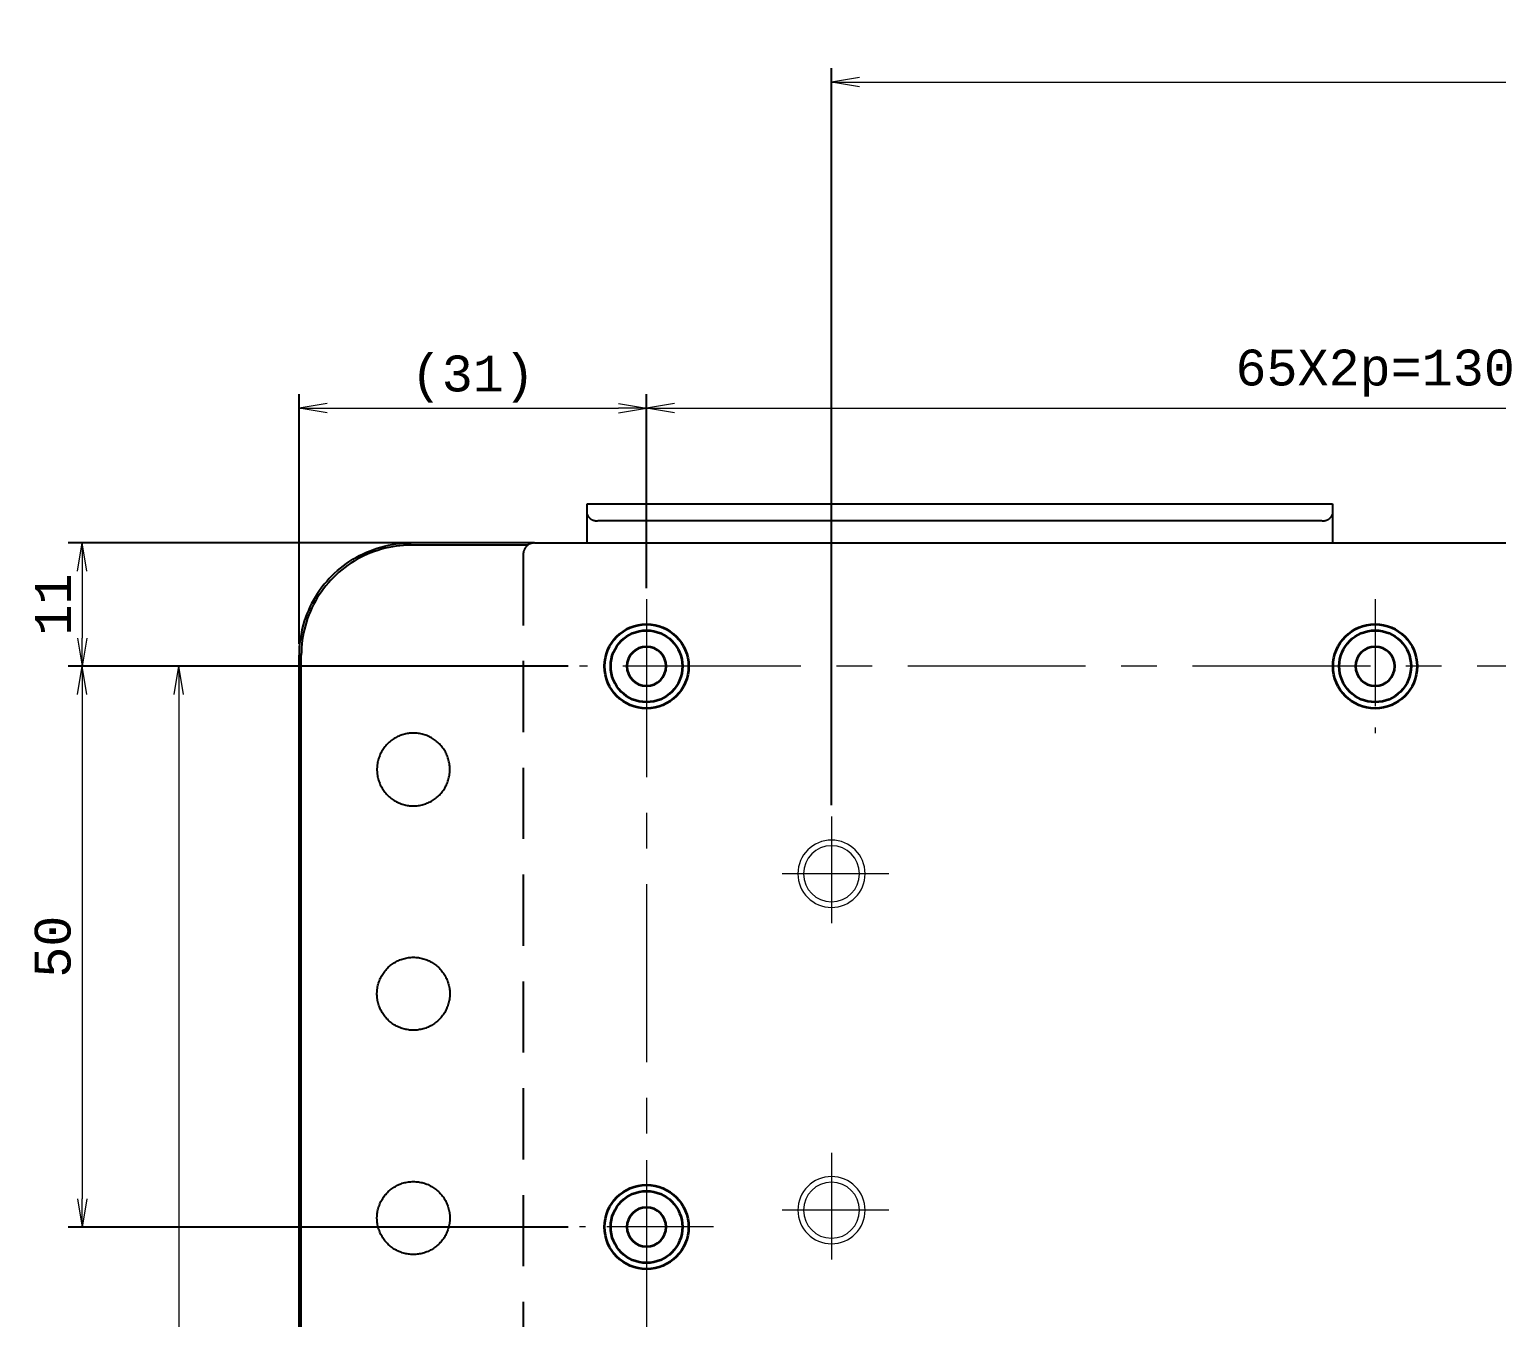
# Model space of a CAD drawing. Header units: millimetres. Extents: x -573 to 3430, y 0 to 3769.
# Drawn here: x 124.3 to 255.2, y 255.5 to 370.4 of the extents above; entities that cross this region are included whole.
import ezdxf

# ---------------------------------------------------------------- set-up
doc = ezdxf.new("R2010")
doc.units = ezdxf.units.MM
doc.linetypes.add('CENTER', pattern=[50.8, 31.75, -6.35, 6.35, -6.35])
doc.linetypes.add('HIDDEN', pattern=[9.525, 6.35, -3.175])
for name, color, linetype, lineweight in [('01 Basic thick', 7, 'Continuous', 35), ('02 Basic thin', 3, 'Continuous', 15), ('03 Hidden thick', 4, 'HIDDEN', 35), ('05 Center', 3, 'CENTER', 15), ('07 Dimension', 4, 'Continuous', 15)]:
    doc.layers.add(name, color=color, linetype=linetype, lineweight=lineweight)
doc.styles.get("Standard").update_dxf_attribs({"font": 'monotxt.shx', "height": 3.2, "bigfont": '@extfont2.shx'})
doc.dimstyles.new('ISO-25', dxfattribs={"dimtxt": 3.2, "dimasz": 2.5, "dimexe": 1.25, "dimexo": 1, "dimgap": 1, "dimtad": 1, "dimdsep": 46, "dimtxsty": 'Standard', "dimblk": 'OPEN', "dimcen": 2.5, "dimclrd": 256, "dimclre": 256, "dimclrt": 256, "dimadec": 0, "dimazin": 0, "dimtfac": 1, "dimtmove": 0, "dimatfit": 3, "dimldrblk": 'OPEN', "dimfxl": 1, "dimlwd": -1, "dimarcsym": 0})

# ---------------------------------------------------------------- blocks, each defined once
blk = doc.blocks.new('_Open')
at = {"color": 0, "linetype": 'ByBlock', "lineweight": -2}
for p, q in [((-1, 0.167), (0, 0)), ((-1, -0.167), (0, 0)), ((0, 0), (-1, 0))]:
    blk.add_line(p, q, dxfattribs=at)
blk = doc.blocks.new('*D2472')
at = {"layer": '07 Dimension', "lineweight": -2, "ltscale": 0.15, "transparency": 16777216}
for p, q in [((195.84, 301.21), (195.84, 366.94)), ((500.84, 301.21), (500.84, 366.94))]:
    blk.add_line(p, q, dxfattribs=at)
at = {"layer": '07 Dimension', "ltscale": 0.15, "transparency": 16777216}
blk.add_line((198.34, 365.69), (498.34, 365.69), dxfattribs=at)
at = {"layer": 'Defpoints', "color": 0, "ltscale": 0.15, "transparency": 16777216}
for p in [(500.84, 365.69), (195.84, 300.21), (500.84, 300.21)]:
    blk.add_point(p, dxfattribs=at)
at = {"layer": '07 Dimension', "ltscale": 0.15, "transparency": 16777216, "xscale": 2.5, "yscale": 2.5, "zscale": 2.5, "rotation": 180}
blk.add_blockref('_Open', (195.84, 365.69), dxfattribs=at)
at = {"layer": '07 Dimension', "ltscale": 0.15, "transparency": 16777216, "xscale": 2.5, "yscale": 2.5, "zscale": 2.5}
blk.add_blockref('_Open', (500.84, 365.69), dxfattribs=at)
at = {"layer": '07 Dimension', "ltscale": 0.15, "transparency": 16777216, "insert": (348.34, 368.29), "char_height": 3.2, "attachment_point": 5}
blk.add_mtext('305', dxfattribs=at)
blk = doc.blocks.new('*D2459')
at = {"layer": '07 Dimension', "lineweight": -2, "ltscale": 0.15, "transparency": 16777216}
for p, q in [((179.34, 320.57), (179.34, 337.85)), ((309.34, 320.57), (309.34, 337.85))]:
    blk.add_line(p, q, dxfattribs=at)
at = {"layer": '07 Dimension', "ltscale": 0.15, "transparency": 16777216}
blk.add_line((181.84, 336.6), (306.84, 336.6), dxfattribs=at)
at = {"layer": 'Defpoints', "color": 0, "ltscale": 0.15, "transparency": 16777216}
for p in [(309.34, 336.6), (179.34, 319.57), (309.34, 319.57)]:
    blk.add_point(p, dxfattribs=at)
at = {"layer": '07 Dimension', "ltscale": 0.15, "transparency": 16777216, "xscale": 2.5, "yscale": 2.5, "zscale": 2.5, "rotation": 180}
blk.add_blockref('_Open', (179.34, 336.6), dxfattribs=at)
at = {"layer": '07 Dimension', "ltscale": 0.15, "transparency": 16777216, "xscale": 2.5, "yscale": 2.5, "zscale": 2.5}
blk.add_blockref('_Open', (309.34, 336.6), dxfattribs=at)
at = {"layer": '07 Dimension', "ltscale": 0.15, "transparency": 16777216, "insert": (244.34, 339.73), "char_height": 3.2, "attachment_point": 5}
blk.add_mtext('65X2p=130', dxfattribs=at)
blk = doc.blocks.new('*D2463')
at = {"layer": '07 Dimension', "lineweight": -2, "ltscale": 0.15, "transparency": 16777216}
for p, q in [((168.34, 324.59), (127.73, 324.59)), ((172.36, 313.59), (127.73, 313.59))]:
    blk.add_line(p, q, dxfattribs=at)
at = {"layer": '07 Dimension', "ltscale": 0.15, "transparency": 16777216}
blk.add_line((128.98, 322.09), (128.98, 316.09), dxfattribs=at)
at = {"layer": 'Defpoints', "color": 0, "ltscale": 0.15, "transparency": 16777216}
for p in [(169.34, 324.59), (128.98, 313.59), (173.36, 313.59)]:
    blk.add_point(p, dxfattribs=at)
at = {"layer": '07 Dimension', "ltscale": 0.15, "transparency": 16777216, "xscale": 2.5, "yscale": 2.5, "zscale": 2.5}
for p, rotation in [((128.98, 324.59), 90), ((128.98, 313.59), 270)]:
    blk.add_blockref('_Open', p, dxfattribs=dict(at, rotation=rotation))
at = {"layer": '07 Dimension', "ltscale": 0.15, "transparency": 16777216, "insert": (126.38, 319.09), "char_height": 3.2, "attachment_point": 5, "rotation": 90}
blk.add_mtext('11', dxfattribs=at)
blk = doc.blocks.new('*D2464')
at = {"layer": '07 Dimension', "lineweight": -2, "ltscale": 0.15, "transparency": 16777216}
for p, q in [((172.36, 313.59), (127.73, 313.59)), ((172.36, 263.59), (127.73, 263.59))]:
    blk.add_line(p, q, dxfattribs=at)
at = {"layer": '07 Dimension', "ltscale": 0.15, "transparency": 16777216}
blk.add_line((128.98, 311.09), (128.98, 266.09), dxfattribs=at)
at = {"layer": 'Defpoints', "color": 0, "ltscale": 0.15, "transparency": 16777216}
for p in [(173.36, 313.59), (128.98, 263.59), (173.36, 263.59)]:
    blk.add_point(p, dxfattribs=at)
at = {"layer": '07 Dimension', "ltscale": 0.15, "transparency": 16777216, "xscale": 2.5, "yscale": 2.5, "zscale": 2.5}
for p, rotation in [((128.98, 313.59), 90), ((128.98, 263.59), 270)]:
    blk.add_blockref('_Open', p, dxfattribs=dict(at, rotation=rotation))
at = {"layer": '07 Dimension', "ltscale": 0.15, "transparency": 16777216, "insert": (126.38, 288.59), "char_height": 3.2, "attachment_point": 5, "rotation": 90}
blk.add_mtext('50', dxfattribs=at)
blk = doc.blocks.new('*D2460')
at = {"layer": '07 Dimension', "lineweight": -2, "ltscale": 0.15, "transparency": 16777216}
for p, q in [((148.34, 315.59), (148.34, 337.85)), ((179.34, 320.57), (179.34, 337.85))]:
    blk.add_line(p, q, dxfattribs=at)
at = {"layer": '07 Dimension', "ltscale": 0.15, "transparency": 16777216}
blk.add_line((150.84, 336.6), (176.84, 336.6), dxfattribs=at)
at = {"layer": 'Defpoints', "color": 0, "ltscale": 0.15, "transparency": 16777216}
for p in [(179.34, 336.6), (179.34, 319.57), (148.34, 314.59)]:
    blk.add_point(p, dxfattribs=at)
at = {"layer": '07 Dimension', "ltscale": 0.15, "transparency": 16777216, "xscale": 2.5, "yscale": 2.5, "zscale": 2.5, "rotation": 180}
blk.add_blockref('_Open', (148.34, 336.6), dxfattribs=at)
at = {"layer": '07 Dimension', "ltscale": 0.15, "transparency": 16777216, "xscale": 2.5, "yscale": 2.5, "zscale": 2.5}
blk.add_blockref('_Open', (179.34, 336.6), dxfattribs=at)
at = {"layer": '07 Dimension', "ltscale": 0.15, "transparency": 16777216, "insert": (163.84, 339.2), "char_height": 3.2, "attachment_point": 5}
blk.add_mtext('(31)', dxfattribs=at)
blk = doc.blocks.new('*D2469')
at = {"layer": '07 Dimension', "lineweight": -2, "ltscale": 0.15, "transparency": 16777216}
for p, q in [((172.36, 313.59), (136.37, 313.59)), ((274.65, 175.59), (136.37, 175.59))]:
    blk.add_line(p, q, dxfattribs=at)
at = {"layer": '07 Dimension', "ltscale": 0.15, "transparency": 16777216}
blk.add_line((137.62, 311.09), (137.62, 178.09), dxfattribs=at)
at = {"layer": 'Defpoints', "color": 0, "ltscale": 0.15, "transparency": 16777216}
for p in [(173.36, 313.59), (137.62, 175.59), (275.65, 175.59)]:
    blk.add_point(p, dxfattribs=at)
at = {"layer": '07 Dimension', "ltscale": 0.15, "transparency": 16777216, "xscale": 2.5, "yscale": 2.5, "zscale": 2.5}
for p, rotation in [((137.62, 313.59), 90), ((137.62, 175.59), 270)]:
    blk.add_blockref('_Open', p, dxfattribs=dict(at, rotation=rotation))
at = {"layer": '07 Dimension', "ltscale": 0.15, "transparency": 16777216, "insert": (135.02, 244.59), "char_height": 3.2, "attachment_point": 5, "rotation": 90}
blk.add_mtext('138', dxfattribs=at)

msp = doc.modelspace()

# ---------------------------------------------------------------- linework, layer by layer
at = {"layer": '01 Basic thick', "lineweight": -3}
for p, q in [((174.039, 327.169), (174.039, 328.092)), ((174.039, 328.092), (240.539, 328.092)), ((240.539, 328.092), (240.539, 327.169)), ((174.039, 324.593), (174.039, 327.169)), ((174.039, 327.169), (174.049, 327.141)), ((174.049, 327.141), (174.06, 327.113)), ((174.06, 327.113), (174.072, 327.085)), ((174.072, 327.085), (174.085, 327.058)), ((174.085, 327.058), (174.099, 327.031)), ((174.099, 327.031), (174.113, 327.005)), ((174.113, 327.005), (174.129, 326.979)), ((174.129, 326.979), (174.145, 326.954)), ((174.145, 326.954), (174.163, 326.93)), ((174.163, 326.93), (174.181, 326.906)), ((174.181, 326.906), (174.2, 326.882)), ((174.2, 326.882), (174.22, 326.86)), ((174.22, 326.86), (174.24, 326.838)), ((174.24, 326.838), (174.262, 326.817)), ((174.262, 326.817), (174.284, 326.796)), ((174.284, 326.796), (174.306, 326.776)), ((174.306, 326.776), (174.33, 326.758)), ((174.33, 326.758), (174.354, 326.739)), ((174.354, 326.739), (174.378, 326.722)), ((174.378, 326.722), (174.404, 326.706)), ((174.404, 326.706), (174.429, 326.69)), ((174.429, 326.69), (174.456, 326.676)), ((174.456, 326.676), (174.482, 326.662)), ((174.482, 326.662), (174.51, 326.649)), ((174.51, 326.649), (174.537, 326.638)), ((174.537, 326.638), (174.565, 326.627)), ((174.565, 326.627), (174.594, 326.617)), ((174.594, 326.617), (174.623, 326.608)), ((174.623, 326.608), (174.652, 326.6)), ((174.652, 326.6), (174.681, 326.593)), ((174.681, 326.593), (174.71, 326.588)), ((174.71, 326.588), (174.74, 326.583)), ((174.74, 326.583), (174.77, 326.579)), ((174.77, 326.579), (174.8, 326.576)), ((174.8, 326.576), (174.83, 326.575)), ((174.83, 326.575), (174.86, 326.574)), ((174.86, 326.574), (174.89, 326.574)), ((174.89, 326.574), (174.92, 326.576)), ((174.92, 326.576), (174.95, 326.578)), ((174.95, 326.578), (174.98, 326.582)), ((174.98, 326.582), (175.009, 326.586)), ((175.009, 326.586), (175.039, 326.592)), ((175.039, 326.592), (239.539, 326.592)), ((239.539, 326.592), (239.569, 326.586)), ((239.569, 326.586), (239.598, 326.582)), ((239.598, 326.582), (239.628, 326.578)), ((239.628, 326.578), (239.658, 326.576)), ((239.658, 326.576), (239.688, 326.574)), ((239.688, 326.574), (239.718, 326.574)), ((239.718, 326.574), (239.748, 326.575)), ((239.748, 326.575), (239.778, 326.576)), ((239.778, 326.576), (239.808, 326.579)), ((239.808, 326.579), (239.838, 326.583)), ((239.838, 326.583), (239.868, 326.588)), ((239.868, 326.588), (239.897, 326.593)), ((239.897, 326.593), (239.926, 326.6)), ((239.926, 326.6), (239.955, 326.608)), ((239.955, 326.608), (239.984, 326.617)), ((239.984, 326.617), (240.013, 326.627)), ((240.013, 326.627), (240.041, 326.638)), ((240.041, 326.638), (240.068, 326.649)), ((240.068, 326.649), (240.096, 326.662)), ((240.096, 326.662), (240.122, 326.676)), ((240.122, 326.676), (240.149, 326.69)), ((240.149, 326.69), (240.174, 326.706)), ((240.174, 326.706), (240.2, 326.722)), ((240.2, 326.722), (240.224, 326.739)), ((240.224, 326.739), (240.248, 326.758)), ((240.248, 326.758), (240.272, 326.776)), ((240.272, 326.776), (240.294, 326.796)), ((240.294, 326.796), (240.316, 326.817)), ((240.316, 326.817), (240.338, 326.838)), ((240.338, 326.838), (240.358, 326.86)), ((240.358, 326.86), (240.378, 326.882)), ((240.378, 326.882), (240.397, 326.906)), ((240.397, 326.906), (240.415, 326.93)), ((240.415, 326.93), (240.433, 326.954)), ((240.433, 326.954), (240.449, 326.979)), ((240.449, 326.979), (240.465, 327.005)), ((240.465, 327.005), (240.479, 327.031)), ((240.479, 327.031), (240.493, 327.058)), ((240.493, 327.058), (240.506, 327.085)), ((240.506, 327.085), (240.518, 327.113)), ((240.518, 327.113), (240.529, 327.141)), ((240.529, 327.141), (240.539, 327.169)), ((240.539, 327.169), (240.539, 324.593)), ((153.438, 323.309), (153.738, 323.471)), ((153.738, 323.471), (154.044, 323.623)), ((154.13, 323.443), (153.83, 323.294)), ((154.044, 323.623), (154.355, 323.765)), ((154.435, 323.581), (154.13, 323.443)), ((154.355, 323.765), (154.67, 323.895)), ((154.744, 323.709), (154.435, 323.581)), ((154.67, 323.895), (154.99, 324.015)), ((155.057, 323.827), (154.744, 323.709)), ((154.99, 324.015), (155.314, 324.124)), ((155.374, 323.933), (155.057, 323.827)), ((155.314, 324.124), (155.641, 324.222)), ((155.695, 324.029), (155.374, 323.933)), ((155.641, 324.222), (155.971, 324.308)), ((156.019, 324.114), (155.695, 324.029)), ((155.971, 324.308), (156.304, 324.383)), ((156.345, 324.188), (156.019, 324.114)), ((156.304, 324.383), (156.64, 324.447)), ((156.674, 324.25), (156.345, 324.188)), ((156.64, 324.447), (156.977, 324.499)), ((157.005, 324.301), (156.674, 324.25)), ((156.977, 324.499), (157.316, 324.54)), ((157.337, 324.341), (157.005, 324.301)), ((157.316, 324.54), (157.657, 324.569)), ((157.67, 324.37), (157.337, 324.341)), ((157.657, 324.569), (157.998, 324.587)), ((158.004, 324.387), (157.67, 324.37)), ((157.998, 324.587), (158.339, 324.593)), ((158.339, 324.393), (158.004, 324.387)), ((169.337, 324.593), (158.339, 324.593)), ((168.741, 324.393), (158.339, 324.393)), ((168.34, 323.627), (168.339, 323.593)), ((168.341, 323.661), (168.34, 323.627)), ((168.344, 323.695), (168.341, 323.661)), ((168.348, 323.729), (168.344, 323.695)), ((168.354, 323.763), (168.348, 323.729)), ((168.36, 323.796), (168.354, 323.763)), ((168.367, 323.829), (168.36, 323.796)), ((168.376, 323.862), (168.367, 323.829)), ((168.386, 323.895), (168.376, 323.862)), ((168.397, 323.927), (168.386, 323.895)), ((168.409, 323.959), (168.397, 323.927)), ((168.422, 323.991), (168.409, 323.959)), ((168.436, 324.022), (168.422, 323.991)), ((168.451, 324.053), (168.436, 324.022)), ((168.467, 324.083), (168.451, 324.053)), ((168.485, 324.112), (168.467, 324.083)), ((168.503, 324.141), (168.485, 324.112)), ((168.522, 324.169), (168.503, 324.141)), ((168.542, 324.197), (168.522, 324.169)), ((168.563, 324.224), (168.542, 324.197)), ((168.585, 324.25), (168.563, 324.224)), ((168.608, 324.275), (168.585, 324.25)), ((168.632, 324.3), (168.608, 324.275)), ((168.656, 324.323), (168.632, 324.3)), ((168.682, 324.346), (168.656, 324.323)), ((168.708, 324.368), (168.682, 324.346)), ((168.735, 324.389), (168.708, 324.368)), ((168.762, 324.41), (168.735, 324.389)), ((168.791, 324.429), (168.762, 324.41)), ((168.819, 324.447), (168.791, 324.429)), ((168.849, 324.464), (168.819, 324.447)), ((168.879, 324.481), (168.849, 324.464)), ((168.909, 324.496), (168.879, 324.481)), ((168.941, 324.51), (168.909, 324.496)), ((168.972, 324.523), (168.941, 324.51)), ((169.004, 324.535), (168.972, 324.523)), ((169.036, 324.546), (169.004, 324.535)), ((169.069, 324.556), (169.036, 324.546)), ((169.102, 324.564), (169.069, 324.556)), ((169.136, 324.572), (169.102, 324.564)), ((169.169, 324.578), (169.136, 324.572)), ((169.203, 324.583), (169.169, 324.578)), ((169.237, 324.587), (169.203, 324.583)), ((169.271, 324.59), (169.237, 324.587)), ((169.305, 324.592), (169.271, 324.59)), ((169.339, 324.593), (169.305, 324.592)), ((169.339, 324.593), (527.339, 324.593)), ((151.513, 321.901), (151.767, 322.13)), ((151.767, 322.13), (152.028, 322.35)), ((152.154, 322.195), (151.898, 321.979)), ((152.028, 322.35), (152.297, 322.561)), ((152.417, 322.401), (152.154, 322.195)), ((152.297, 322.561), (152.572, 322.762)), ((152.688, 322.599), (152.417, 322.401)), ((152.572, 322.762), (152.854, 322.954)), ((152.964, 322.787), (152.688, 322.599)), ((152.854, 322.954), (153.143, 323.137)), ((153.247, 322.966), (152.964, 322.787)), ((153.143, 323.137), (153.438, 323.309)), ((153.536, 323.135), (153.247, 322.966)), ((153.83, 323.294), (153.536, 323.135)), ((150.582, 320.903), (150.371, 320.635)), ((150.737, 320.777), (150.53, 320.514)), ((150.802, 321.165), (150.582, 320.903)), ((150.953, 321.033), (150.737, 320.777)), ((151.031, 321.418), (150.802, 321.165)), ((151.177, 321.282), (150.953, 321.033)), ((151.268, 321.664), (151.031, 321.418)), ((151.409, 321.522), (151.177, 321.282)), ((151.268, 321.664), (151.513, 321.901)), ((151.65, 321.755), (151.409, 321.522)), ((151.898, 321.979), (151.65, 321.755)), ((149.622, 319.494), (149.46, 319.193)), ((149.795, 319.788), (149.622, 319.494)), ((149.977, 320.077), (149.795, 319.788)), ((149.966, 319.685), (149.797, 319.396)), ((150.144, 319.967), (149.966, 319.685)), ((150.169, 320.359), (149.977, 320.077)), ((150.333, 320.244), (150.144, 319.967)), ((150.371, 320.635), (150.169, 320.359)), ((150.53, 320.514), (150.333, 320.244)), ((149.036, 318.261), (148.916, 317.941)), ((149.167, 318.577), (149.036, 318.261)), ((149.222, 318.188), (149.105, 317.874)), ((149.308, 318.887), (149.167, 318.577)), ((149.35, 318.497), (149.222, 318.188)), ((149.46, 319.193), (149.308, 318.887)), ((149.489, 318.802), (149.35, 318.497)), ((149.638, 319.101), (149.489, 318.802)), ((149.797, 319.396), (149.638, 319.101)), ((148.623, 316.96), (148.548, 316.627)), ((148.71, 317.291), (148.623, 316.96)), ((148.808, 317.618), (148.71, 317.291)), ((148.818, 316.913), (148.744, 316.586)), ((148.916, 317.941), (148.808, 317.618)), ((148.902, 317.237), (148.818, 316.913)), ((148.998, 317.557), (148.902, 317.237)), ((149.105, 317.874), (148.998, 317.557)), ((148.391, 315.615), (148.362, 315.275)), ((148.432, 315.954), (148.391, 315.615)), ((148.484, 316.292), (148.432, 315.954)), ((148.548, 316.627), (148.484, 316.292)), ((148.59, 315.595), (148.562, 315.261)), ((148.63, 315.927), (148.59, 315.595)), ((148.681, 316.258), (148.63, 315.927)), ((148.744, 316.586), (148.681, 316.258)), ((148.345, 314.934), (148.339, 314.593)), ((148.339, 221.363), (148.339, 314.593)), ((148.362, 315.275), (148.345, 314.934)), ((148.545, 314.927), (148.539, 314.593)), ((148.539, 221.363), (148.539, 314.593)), ((148.562, 315.261), (148.545, 314.927)), ((158.203, 307.625), (158.092, 307.612)), ((158.315, 307.635), (158.203, 307.625)), ((158.427, 307.641), (158.315, 307.635)), ((158.539, 307.643), (158.427, 307.641)), ((158.651, 307.641), (158.539, 307.643)), ((158.763, 307.635), (158.651, 307.641)), ((158.875, 307.625), (158.763, 307.635)), ((158.986, 307.612), (158.875, 307.625)), ((155.93, 306.33), (155.864, 306.239)), ((155.998, 306.419), (155.93, 306.33)), ((156.069, 306.505), (155.998, 306.419)), ((156.144, 306.589), (156.069, 306.505)), ((156.221, 306.671), (156.144, 306.589)), ((156.301, 306.749), (156.221, 306.671)), ((156.384, 306.825), (156.301, 306.749)), ((156.469, 306.898), (156.384, 306.825)), ((156.557, 306.968), (156.469, 306.898)), ((156.647, 307.035), (156.557, 306.968)), ((156.739, 307.099), (156.647, 307.035)), ((156.834, 307.159), (156.739, 307.099)), ((156.93, 307.217), (156.834, 307.159)), ((157.029, 307.27), (156.93, 307.217)), ((157.129, 307.321), (157.029, 307.27)), ((157.231, 307.368), (157.129, 307.321)), ((157.334, 307.411), (157.231, 307.368)), ((157.439, 307.451), (157.334, 307.411)), ((157.545, 307.487), (157.439, 307.451)), ((157.653, 307.519), (157.545, 307.487)), ((157.761, 307.548), (157.653, 307.519)), ((157.871, 307.573), (157.761, 307.548)), ((157.981, 307.594), (157.871, 307.573)), ((158.092, 307.612), (157.981, 307.594)), ((159.097, 307.594), (158.986, 307.612)), ((159.207, 307.573), (159.097, 307.594)), ((159.317, 307.548), (159.207, 307.573)), ((159.425, 307.519), (159.317, 307.548)), ((159.533, 307.487), (159.425, 307.519)), ((159.639, 307.451), (159.533, 307.487)), ((159.744, 307.411), (159.639, 307.451)), ((159.847, 307.368), (159.744, 307.411)), ((159.949, 307.321), (159.847, 307.368)), ((160.049, 307.27), (159.949, 307.321)), ((160.148, 307.217), (160.049, 307.27)), ((160.244, 307.159), (160.148, 307.217)), ((160.339, 307.099), (160.244, 307.159)), ((160.431, 307.035), (160.339, 307.099)), ((160.521, 306.968), (160.431, 307.035)), ((160.609, 306.898), (160.521, 306.968)), ((160.694, 306.825), (160.609, 306.898)), ((160.777, 306.749), (160.694, 306.825)), ((160.857, 306.671), (160.777, 306.749)), ((160.934, 306.589), (160.857, 306.671)), ((161.008, 306.505), (160.934, 306.589)), ((161.08, 306.419), (161.008, 306.505)), ((161.148, 306.33), (161.08, 306.419)), ((161.214, 306.239), (161.148, 306.33)), ((155.347, 305.006), (155.328, 304.895)), ((155.37, 305.116), (155.347, 305.006)), ((155.397, 305.225), (155.37, 305.116)), ((155.428, 305.333), (155.397, 305.225)), ((155.462, 305.44), (155.428, 305.333)), ((155.5, 305.545), (155.462, 305.44)), ((155.542, 305.649), (155.5, 305.545)), ((155.587, 305.752), (155.542, 305.649)), ((155.636, 305.853), (155.587, 305.752)), ((155.688, 305.952), (155.636, 305.853)), ((155.743, 306.05), (155.688, 305.952)), ((155.802, 306.145), (155.743, 306.05)), ((155.864, 306.239), (155.802, 306.145)), ((161.276, 306.145), (161.214, 306.239)), ((161.335, 306.05), (161.276, 306.145)), ((161.39, 305.952), (161.335, 306.05)), ((161.442, 305.853), (161.39, 305.952)), ((161.491, 305.752), (161.442, 305.853)), ((161.536, 305.649), (161.491, 305.752)), ((161.578, 305.545), (161.536, 305.649)), ((161.616, 305.44), (161.578, 305.545)), ((161.65, 305.333), (161.616, 305.44)), ((161.681, 305.225), (161.65, 305.333)), ((161.707, 305.116), (161.681, 305.225)), ((161.731, 305.006), (161.707, 305.116)), ((161.75, 304.895), (161.731, 305.006)), ((155.293, 304.561), (155.289, 304.449)), ((155.289, 304.449), (155.289, 304.337)), ((155.289, 304.337), (155.293, 304.224)), ((155.301, 304.673), (155.293, 304.561)), ((155.293, 304.224), (155.301, 304.112)), ((155.313, 304.784), (155.301, 304.673)), ((155.301, 304.112), (155.313, 304.001)), ((155.328, 304.895), (155.313, 304.784)), ((155.313, 304.001), (155.328, 303.89)), ((155.328, 303.89), (155.347, 303.779)), ((155.347, 303.779), (155.37, 303.669)), ((161.707, 303.669), (161.731, 303.779)), ((161.731, 303.779), (161.75, 303.89)), ((161.765, 304.784), (161.75, 304.895)), ((161.75, 303.89), (161.765, 304.001)), ((161.777, 304.673), (161.765, 304.784)), ((161.765, 304.001), (161.777, 304.112)), ((161.785, 304.561), (161.777, 304.673)), ((161.777, 304.112), (161.785, 304.224)), ((161.788, 304.449), (161.785, 304.561)), ((161.785, 304.224), (161.788, 304.337)), ((161.788, 304.337), (161.788, 304.449)), ((155.37, 303.669), (155.397, 303.56)), ((155.397, 303.56), (155.428, 303.453)), ((155.428, 303.453), (155.462, 303.346)), ((155.462, 303.346), (155.5, 303.24)), ((155.5, 303.24), (155.542, 303.136)), ((155.542, 303.136), (155.587, 303.033)), ((155.587, 303.033), (155.636, 302.932)), ((155.636, 302.932), (155.688, 302.833)), ((155.688, 302.833), (155.743, 302.735)), ((155.743, 302.735), (155.802, 302.64)), ((155.802, 302.64), (155.864, 302.546)), ((155.864, 302.546), (155.93, 302.455)), ((155.93, 302.455), (155.998, 302.366)), ((161.08, 302.366), (161.148, 302.455)), ((161.148, 302.455), (161.214, 302.546)), ((161.214, 302.546), (161.276, 302.64)), ((161.276, 302.64), (161.335, 302.735)), ((161.335, 302.735), (161.39, 302.833)), ((161.39, 302.833), (161.442, 302.932)), ((161.442, 302.932), (161.491, 303.033)), ((161.491, 303.033), (161.536, 303.136)), ((161.536, 303.136), (161.578, 303.24)), ((161.578, 303.24), (161.616, 303.346)), ((161.616, 303.346), (161.65, 303.453)), ((161.65, 303.453), (161.681, 303.56)), ((161.681, 303.56), (161.707, 303.669)), ((155.998, 302.366), (156.069, 302.28)), ((156.069, 302.28), (156.144, 302.196)), ((156.144, 302.196), (156.221, 302.114)), ((156.221, 302.114), (156.301, 302.036)), ((156.301, 302.036), (156.384, 301.96)), ((156.384, 301.96), (156.469, 301.887)), ((156.469, 301.887), (156.557, 301.817)), ((156.557, 301.817), (156.647, 301.75)), ((156.647, 301.75), (156.739, 301.686)), ((156.739, 301.686), (156.834, 301.626)), ((156.834, 301.626), (156.93, 301.569)), ((156.93, 301.569), (157.029, 301.515)), ((157.029, 301.515), (157.129, 301.464)), ((157.129, 301.464), (157.231, 301.418)), ((157.231, 301.418), (157.334, 301.374)), ((157.334, 301.374), (157.439, 301.334)), ((157.439, 301.334), (157.545, 301.298)), ((157.545, 301.298), (157.653, 301.266)), ((157.653, 301.266), (157.761, 301.237)), ((157.761, 301.237), (157.871, 301.212)), ((157.871, 301.212), (157.981, 301.191)), ((157.981, 301.191), (158.092, 301.174)), ((158.092, 301.174), (158.203, 301.16)), ((158.203, 301.16), (158.315, 301.15)), ((158.315, 301.15), (158.427, 301.145)), ((158.427, 301.145), (158.539, 301.143)), ((158.539, 301.143), (158.651, 301.145)), ((158.651, 301.145), (158.763, 301.15)), ((158.763, 301.15), (158.875, 301.16)), ((158.875, 301.16), (158.986, 301.174)), ((158.986, 301.174), (159.097, 301.191)), ((159.097, 301.191), (159.207, 301.212)), ((159.207, 301.212), (159.317, 301.237)), ((159.317, 301.237), (159.425, 301.266)), ((159.425, 301.266), (159.533, 301.298)), ((159.533, 301.298), (159.639, 301.334)), ((159.639, 301.334), (159.744, 301.374)), ((159.744, 301.374), (159.847, 301.418)), ((159.847, 301.418), (159.949, 301.464)), ((159.949, 301.464), (160.049, 301.515)), ((160.049, 301.515), (160.148, 301.569)), ((160.148, 301.569), (160.244, 301.626)), ((160.244, 301.626), (160.339, 301.686)), ((160.339, 301.686), (160.431, 301.75)), ((160.431, 301.75), (160.521, 301.817)), ((160.521, 301.817), (160.609, 301.887)), ((160.609, 301.887), (160.694, 301.96)), ((160.694, 301.96), (160.777, 302.036)), ((160.777, 302.036), (160.857, 302.114)), ((160.857, 302.114), (160.934, 302.196)), ((160.934, 302.196), (161.008, 302.28)), ((161.008, 302.28), (161.08, 302.366)), ((156.221, 286.671), (156.301, 286.749)), ((156.301, 286.749), (156.384, 286.825)), ((156.384, 286.825), (156.469, 286.898)), ((156.469, 286.898), (156.557, 286.968)), ((156.557, 286.968), (156.647, 287.035)), ((156.647, 287.035), (156.739, 287.099)), ((156.739, 287.099), (156.834, 287.159)), ((156.834, 287.159), (156.93, 287.217)), ((156.93, 287.217), (157.029, 287.27)), ((157.029, 287.27), (157.129, 287.321)), ((157.129, 287.321), (157.231, 287.368)), ((157.231, 287.368), (157.334, 287.411)), ((157.334, 287.411), (157.439, 287.451)), ((157.439, 287.451), (157.545, 287.487)), ((157.545, 287.487), (157.653, 287.519)), ((157.653, 287.519), (157.761, 287.548)), ((157.761, 287.548), (157.871, 287.573)), ((157.871, 287.573), (157.981, 287.594)), ((157.981, 287.594), (158.092, 287.612)), ((158.092, 287.612), (158.203, 287.625)), ((158.203, 287.625), (158.315, 287.635)), ((158.315, 287.635), (158.427, 287.641)), ((158.427, 287.641), (158.539, 287.643)), ((158.539, 287.643), (158.651, 287.641)), ((158.651, 287.641), (158.763, 287.635)), ((158.763, 287.635), (158.875, 287.625)), ((158.875, 287.625), (158.986, 287.612)), ((158.986, 287.612), (159.097, 287.594)), ((159.097, 287.594), (159.207, 287.573)), ((159.207, 287.573), (159.317, 287.548)), ((159.317, 287.548), (159.425, 287.519)), ((159.425, 287.519), (159.533, 287.487)), ((159.533, 287.487), (159.639, 287.451)), ((159.639, 287.451), (159.744, 287.411)), ((159.744, 287.411), (159.847, 287.368)), ((159.847, 287.368), (159.949, 287.321)), ((159.949, 287.321), (160.049, 287.27)), ((160.049, 287.27), (160.148, 287.217)), ((160.148, 287.217), (160.244, 287.159)), ((160.244, 287.159), (160.339, 287.099)), ((160.339, 287.099), (160.431, 287.035)), ((160.431, 287.035), (160.521, 286.968)), ((160.521, 286.968), (160.609, 286.898)), ((160.609, 286.898), (160.694, 286.825)), ((160.694, 286.825), (160.777, 286.749)), ((160.777, 286.749), (160.857, 286.671)), ((155.428, 285.333), (155.462, 285.44)), ((155.462, 285.44), (155.5, 285.545)), ((155.5, 285.545), (155.542, 285.649)), ((155.542, 285.649), (155.587, 285.752)), ((155.587, 285.752), (155.636, 285.853)), ((155.636, 285.853), (155.688, 285.952)), ((155.688, 285.952), (155.743, 286.05)), ((155.743, 286.05), (155.802, 286.145)), ((155.802, 286.145), (155.864, 286.239)), ((155.864, 286.239), (155.93, 286.33)), ((155.93, 286.33), (155.998, 286.419)), ((155.998, 286.419), (156.069, 286.505)), ((156.069, 286.505), (156.144, 286.589)), ((156.144, 286.589), (156.221, 286.671)), ((160.857, 286.671), (160.934, 286.589)), ((160.934, 286.589), (161.008, 286.505)), ((161.008, 286.505), (161.08, 286.419)), ((161.08, 286.419), (161.148, 286.33)), ((161.148, 286.33), (161.214, 286.239)), ((161.214, 286.239), (161.276, 286.145)), ((161.276, 286.145), (161.335, 286.05)), ((161.335, 286.05), (161.39, 285.952)), ((161.39, 285.952), (161.442, 285.853)), ((161.442, 285.853), (161.491, 285.752)), ((161.491, 285.752), (161.536, 285.649)), ((161.536, 285.649), (161.578, 285.545)), ((161.578, 285.545), (161.616, 285.44)), ((161.616, 285.44), (161.65, 285.333)), ((155.289, 284.449), (155.293, 284.561)), ((155.289, 284.337), (155.289, 284.449)), ((155.293, 284.224), (155.289, 284.337)), ((155.293, 284.561), (155.301, 284.673)), ((155.301, 284.112), (155.293, 284.224)), ((155.301, 284.673), (155.313, 284.784)), ((155.313, 284.001), (155.301, 284.112)), ((155.313, 284.784), (155.328, 284.895)), ((155.328, 284.895), (155.347, 285.006)), ((155.347, 285.006), (155.37, 285.116)), ((155.37, 285.116), (155.397, 285.225)), ((155.397, 285.225), (155.428, 285.333)), ((161.65, 285.333), (161.681, 285.225)), ((161.681, 285.225), (161.707, 285.116)), ((161.707, 285.116), (161.731, 285.006)), ((161.731, 285.006), (161.75, 284.895)), ((161.75, 284.895), (161.765, 284.784)), ((161.765, 284.784), (161.777, 284.673)), ((161.777, 284.112), (161.765, 284.001)), ((161.777, 284.673), (161.785, 284.561)), ((161.785, 284.224), (161.777, 284.112)), ((161.785, 284.561), (161.788, 284.449)), ((161.788, 284.337), (161.785, 284.224)), ((161.788, 284.449), (161.788, 284.337)), ((155.328, 283.89), (155.313, 284.001)), ((155.347, 283.779), (155.328, 283.89)), ((155.37, 283.669), (155.347, 283.779)), ((155.397, 283.56), (155.37, 283.669)), ((155.428, 283.453), (155.397, 283.56)), ((155.462, 283.346), (155.428, 283.453)), ((155.5, 283.24), (155.462, 283.346)), ((155.542, 283.136), (155.5, 283.24)), ((155.587, 283.033), (155.542, 283.136)), ((155.636, 282.932), (155.587, 283.033)), ((155.688, 282.833), (155.636, 282.932)), ((155.743, 282.735), (155.688, 282.833)), ((161.39, 282.833), (161.335, 282.735)), ((161.442, 282.932), (161.39, 282.833)), ((161.491, 283.033), (161.442, 282.932)), ((161.536, 283.136), (161.491, 283.033)), ((161.578, 283.24), (161.536, 283.136)), ((161.616, 283.346), (161.578, 283.24)), ((161.65, 283.453), (161.616, 283.346)), ((161.681, 283.56), (161.65, 283.453)), ((161.707, 283.669), (161.681, 283.56)), ((161.731, 283.779), (161.707, 283.669)), ((161.75, 283.89), (161.731, 283.779)), ((161.765, 284.001), (161.75, 283.89)), ((155.802, 282.64), (155.743, 282.735)), ((155.864, 282.546), (155.802, 282.64)), ((155.93, 282.455), (155.864, 282.546)), ((155.998, 282.366), (155.93, 282.455)), ((156.069, 282.28), (155.998, 282.366)), ((156.144, 282.196), (156.069, 282.28)), ((156.221, 282.114), (156.144, 282.196)), ((156.301, 282.036), (156.221, 282.114)), ((156.384, 281.96), (156.301, 282.036)), ((156.469, 281.887), (156.384, 281.96)), ((156.557, 281.817), (156.469, 281.887)), ((156.647, 281.75), (156.557, 281.817)), ((156.739, 281.686), (156.647, 281.75)), ((156.834, 281.626), (156.739, 281.686)), ((156.93, 281.569), (156.834, 281.626)), ((157.029, 281.515), (156.93, 281.569)), ((157.129, 281.464), (157.029, 281.515)), ((157.231, 281.418), (157.129, 281.464)), ((159.949, 281.464), (159.847, 281.418)), ((160.049, 281.515), (159.949, 281.464)), ((160.148, 281.569), (160.049, 281.515)), ((160.244, 281.626), (160.148, 281.569)), ((160.339, 281.686), (160.244, 281.626)), ((160.431, 281.75), (160.339, 281.686)), ((160.521, 281.817), (160.431, 281.75)), ((160.609, 281.887), (160.521, 281.817)), ((160.694, 281.96), (160.609, 281.887)), ((160.777, 282.036), (160.694, 281.96)), ((160.857, 282.114), (160.777, 282.036)), ((160.934, 282.196), (160.857, 282.114)), ((161.008, 282.28), (160.934, 282.196)), ((161.08, 282.366), (161.008, 282.28)), ((161.148, 282.455), (161.08, 282.366)), ((161.214, 282.546), (161.148, 282.455)), ((161.276, 282.64), (161.214, 282.546)), ((161.335, 282.735), (161.276, 282.64)), ((157.334, 281.374), (157.231, 281.418)), ((157.439, 281.334), (157.334, 281.374)), ((157.545, 281.298), (157.439, 281.334)), ((157.653, 281.266), (157.545, 281.298)), ((157.761, 281.237), (157.653, 281.266)), ((157.871, 281.212), (157.761, 281.237)), ((157.981, 281.191), (157.871, 281.212)), ((158.092, 281.174), (157.981, 281.191)), ((158.203, 281.16), (158.092, 281.174)), ((158.315, 281.15), (158.203, 281.16)), ((158.427, 281.145), (158.315, 281.15)), ((158.539, 281.143), (158.427, 281.145)), ((158.651, 281.145), (158.539, 281.143)), ((158.763, 281.15), (158.651, 281.145)), ((158.875, 281.16), (158.763, 281.15)), ((158.986, 281.174), (158.875, 281.16)), ((159.097, 281.191), (158.986, 281.174)), ((159.207, 281.212), (159.097, 281.191)), ((159.317, 281.237), (159.207, 281.212)), ((159.425, 281.266), (159.317, 281.237)), ((159.533, 281.298), (159.425, 281.266)), ((159.639, 281.334), (159.533, 281.298)), ((159.744, 281.374), (159.639, 281.334)), ((159.847, 281.418), (159.744, 281.374)), ((156.647, 267.035), (156.739, 267.099)), ((156.739, 267.099), (156.834, 267.159)), ((156.834, 267.159), (156.93, 267.217)), ((156.93, 267.217), (157.029, 267.27)), ((157.029, 267.27), (157.129, 267.321)), ((157.129, 267.321), (157.231, 267.368)), ((157.231, 267.368), (157.334, 267.411)), ((157.334, 267.411), (157.439, 267.451)), ((157.439, 267.451), (157.545, 267.487)), ((157.545, 267.487), (157.653, 267.519)), ((157.653, 267.519), (157.761, 267.548)), ((157.761, 267.548), (157.871, 267.573)), ((157.871, 267.573), (157.981, 267.594)), ((157.981, 267.594), (158.092, 267.612)), ((158.092, 267.612), (158.203, 267.625)), ((158.203, 267.625), (158.315, 267.635)), ((158.315, 267.635), (158.427, 267.641)), ((158.427, 267.641), (158.539, 267.643)), ((158.539, 267.643), (158.651, 267.641)), ((158.651, 267.641), (158.763, 267.635)), ((158.763, 267.635), (158.875, 267.625)), ((158.875, 267.625), (158.986, 267.612)), ((158.986, 267.612), (159.097, 267.594)), ((159.097, 267.594), (159.207, 267.573)), ((159.207, 267.573), (159.317, 267.548)), ((159.317, 267.548), (159.425, 267.519)), ((159.425, 267.519), (159.533, 267.487)), ((159.533, 267.487), (159.639, 267.451)), ((159.639, 267.451), (159.744, 267.411)), ((159.744, 267.411), (159.847, 267.368)), ((159.847, 267.368), (159.949, 267.321)), ((159.949, 267.321), (160.049, 267.27)), ((160.049, 267.27), (160.148, 267.217)), ((160.148, 267.217), (160.244, 267.159)), ((160.244, 267.159), (160.339, 267.099)), ((160.339, 267.099), (160.431, 267.035)), ((155.542, 265.649), (155.587, 265.752)), ((155.587, 265.752), (155.636, 265.853)), ((155.636, 265.853), (155.688, 265.952)), ((155.688, 265.952), (155.743, 266.05)), ((155.743, 266.05), (155.802, 266.145)), ((155.802, 266.145), (155.864, 266.239)), ((155.864, 266.239), (155.93, 266.33)), ((155.93, 266.33), (155.998, 266.419)), ((155.998, 266.419), (156.069, 266.505)), ((156.069, 266.505), (156.144, 266.589)), ((156.144, 266.589), (156.221, 266.671)), ((156.221, 266.671), (156.301, 266.749)), ((156.301, 266.749), (156.384, 266.825)), ((156.384, 266.825), (156.469, 266.898)), ((156.469, 266.898), (156.557, 266.968)), ((156.557, 266.968), (156.647, 267.035)), ((160.431, 267.035), (160.521, 266.968)), ((160.521, 266.968), (160.609, 266.898)), ((160.609, 266.898), (160.694, 266.825)), ((160.694, 266.825), (160.777, 266.749)), ((160.777, 266.749), (160.857, 266.671)), ((160.857, 266.671), (160.934, 266.589)), ((160.934, 266.589), (161.008, 266.505)), ((161.008, 266.505), (161.08, 266.419)), ((161.08, 266.419), (161.148, 266.33)), ((161.148, 266.33), (161.214, 266.239)), ((161.214, 266.239), (161.276, 266.145)), ((161.276, 266.145), (161.335, 266.05)), ((161.335, 266.05), (161.39, 265.952)), ((161.39, 265.952), (161.442, 265.853)), ((161.442, 265.853), (161.491, 265.752)), ((161.491, 265.752), (161.536, 265.649)), ((155.289, 264.449), (155.293, 264.561)), ((155.289, 264.337), (155.289, 264.449)), ((155.293, 264.561), (155.301, 264.673)), ((155.301, 264.673), (155.313, 264.784)), ((155.313, 264.784), (155.328, 264.895)), ((155.328, 264.895), (155.347, 265.006)), ((155.347, 265.006), (155.37, 265.116)), ((155.37, 265.116), (155.397, 265.225)), ((155.397, 265.225), (155.428, 265.333)), ((155.428, 265.333), (155.462, 265.44)), ((155.462, 265.44), (155.5, 265.545)), ((155.5, 265.545), (155.542, 265.649)), ((161.536, 265.649), (161.578, 265.545)), ((161.578, 265.545), (161.616, 265.44)), ((161.616, 265.44), (161.65, 265.333)), ((161.65, 265.333), (161.681, 265.225)), ((161.681, 265.225), (161.707, 265.116)), ((161.707, 265.116), (161.731, 265.006)), ((161.731, 265.006), (161.75, 264.895)), ((161.75, 264.895), (161.765, 264.784)), ((161.765, 264.784), (161.777, 264.673)), ((161.777, 264.673), (161.785, 264.561)), ((161.785, 264.561), (161.788, 264.449)), ((161.788, 264.449), (161.788, 264.337)), ((155.293, 264.224), (155.289, 264.337)), ((155.301, 264.112), (155.293, 264.224)), ((155.313, 264.001), (155.301, 264.112)), ((155.328, 263.89), (155.313, 264.001)), ((155.347, 263.779), (155.328, 263.89)), ((155.37, 263.669), (155.347, 263.779)), ((155.397, 263.56), (155.37, 263.669)), ((155.428, 263.453), (155.397, 263.56)), ((155.462, 263.346), (155.428, 263.453)), ((155.5, 263.24), (155.462, 263.346)), ((155.542, 263.136), (155.5, 263.24)), ((155.587, 263.033), (155.542, 263.136)), ((161.536, 263.136), (161.491, 263.033)), ((161.578, 263.24), (161.536, 263.136)), ((161.616, 263.346), (161.578, 263.24)), ((161.65, 263.453), (161.616, 263.346)), ((161.681, 263.56), (161.65, 263.453)), ((161.707, 263.669), (161.681, 263.56)), ((161.731, 263.779), (161.707, 263.669)), ((161.75, 263.89), (161.731, 263.779)), ((161.765, 264.001), (161.75, 263.89)), ((161.777, 264.112), (161.765, 264.001)), ((161.785, 264.224), (161.777, 264.112)), ((161.788, 264.337), (161.785, 264.224)), ((155.636, 262.932), (155.587, 263.033)), ((155.688, 262.833), (155.636, 262.932)), ((155.743, 262.735), (155.688, 262.833)), ((155.802, 262.64), (155.743, 262.735)), ((155.864, 262.546), (155.802, 262.64)), ((155.93, 262.455), (155.864, 262.546)), ((155.998, 262.366), (155.93, 262.455)), ((156.069, 262.28), (155.998, 262.366)), ((156.144, 262.196), (156.069, 262.28)), ((156.221, 262.114), (156.144, 262.196)), ((156.301, 262.036), (156.221, 262.114)), ((156.384, 261.96), (156.301, 262.036)), ((156.469, 261.887), (156.384, 261.96)), ((156.557, 261.817), (156.469, 261.887)), ((156.647, 261.75), (156.557, 261.817)), ((160.521, 261.817), (160.431, 261.75)), ((160.609, 261.887), (160.521, 261.817)), ((160.694, 261.96), (160.609, 261.887)), ((160.777, 262.036), (160.694, 261.96)), ((160.857, 262.114), (160.777, 262.036)), ((160.934, 262.196), (160.857, 262.114)), ((161.008, 262.28), (160.934, 262.196)), ((161.08, 262.366), (161.008, 262.28)), ((161.148, 262.455), (161.08, 262.366)), ((161.214, 262.546), (161.148, 262.455)), ((161.276, 262.64), (161.214, 262.546)), ((161.335, 262.735), (161.276, 262.64)), ((161.39, 262.833), (161.335, 262.735)), ((161.442, 262.932), (161.39, 262.833)), ((161.491, 263.033), (161.442, 262.932)), ((156.739, 261.686), (156.647, 261.75)), ((156.834, 261.626), (156.739, 261.686)), ((156.93, 261.569), (156.834, 261.626)), ((157.029, 261.515), (156.93, 261.569)), ((157.129, 261.464), (157.029, 261.515)), ((157.231, 261.418), (157.129, 261.464)), ((157.334, 261.374), (157.231, 261.418)), ((157.439, 261.334), (157.334, 261.374)), ((157.545, 261.298), (157.439, 261.334)), ((157.653, 261.266), (157.545, 261.298)), ((157.761, 261.237), (157.653, 261.266)), ((157.871, 261.212), (157.761, 261.237)), ((157.981, 261.191), (157.871, 261.212)), ((158.092, 261.174), (157.981, 261.191)), ((158.203, 261.16), (158.092, 261.174)), ((158.315, 261.15), (158.203, 261.16)), ((158.427, 261.145), (158.315, 261.15)), ((158.539, 261.143), (158.427, 261.145)), ((158.651, 261.145), (158.539, 261.143)), ((158.763, 261.15), (158.651, 261.145)), ((158.875, 261.16), (158.763, 261.15)), ((158.986, 261.174), (158.875, 261.16)), ((159.097, 261.191), (158.986, 261.174)), ((159.207, 261.212), (159.097, 261.191)), ((159.317, 261.237), (159.207, 261.212)), ((159.425, 261.266), (159.317, 261.237)), ((159.533, 261.298), (159.425, 261.266)), ((159.639, 261.334), (159.533, 261.298)), ((159.744, 261.374), (159.639, 261.334)), ((159.847, 261.418), (159.744, 261.374)), ((159.949, 261.464), (159.847, 261.418)), ((160.049, 261.515), (159.949, 261.464)), ((160.148, 261.569), (160.049, 261.515)), ((160.244, 261.626), (160.148, 261.569)), ((160.339, 261.686), (160.244, 261.626)), ((160.431, 261.75), (160.339, 261.686))]:
    msp.add_line(p, q, dxfattribs=at)
at = {"layer": '01 Basic thick'}
for centre, radius in [((179.339, 313.593), 3.75), ((179.339, 313.593), 3.2), ((244.339, 313.593), 3.75), ((244.339, 313.593), 3.2), ((179.339, 263.593), 3.75), ((179.339, 263.593), 3.2)]:
    msp.add_circle(centre, radius, dxfattribs=at)
at = {"layer": '01 Basic thick', "extrusion": (-3.26835e-17, -5.27603e-17, -1)}
for centre in [(-179.339, 313.593), (-244.339, 313.593), (-179.339, 263.593)]:
    msp.add_circle(centre, 1.75, dxfattribs=at)
at = {"layer": '02 Basic thin', "extrusion": (-3.26835e-17, -5.27603e-17, -1)}
for centre, radius in [((-195.839, 295.093), 3), ((-195.839, 295.093), 2.5), ((-195.839, 265.093), 3), ((-195.839, 265.093), 2.5)]:
    msp.add_circle(centre, radius, dxfattribs=at)
at = {"layer": '03 Hidden thick', "lineweight": -3}
msp.add_line((168.339, 323.593), (168.339, 207.27), dxfattribs=at)
at = {"layer": '05 Center', "ltscale": 0.5}
for p, q in [((179.339, 319.567), (179.339, 208.066)), ((523.313, 313.593), (173.365, 313.593))]:
    msp.add_line(p, q, dxfattribs=at)
at = {"layer": '05 Center', "ltscale": 0.3}
for p, q in [((244.339, 319.567), (244.339, 307.618)), ((195.839, 300.21), (195.839, 289.975)), ((200.956, 295.093), (190.722, 295.093)), ((195.839, 270.21), (195.839, 259.975)), ((179.339, 269.567), (179.339, 257.618)), ((200.956, 265.093), (190.722, 265.093)), ((185.313, 263.593), (173.365, 263.593))]:
    msp.add_line(p, q, dxfattribs=at)

# ---------------------------------------------------------------- dimensions: what is measured, and where the dimension line sits
at = {"layer": '07 Dimension', "ltscale": 0.15}
dim = msp.add_linear_dim(base=(500.839, 365.692), p1=(195.839, 300.21), p2=(500.839, 300.21), dimstyle='ISO-25', dxfattribs=at)
dim.commit()
dim.dimension.update_dxf_attribs({"geometry": '*D2472', "text_midpoint": (348.339, 365.692), "dimtype": 160})
dim = msp.add_linear_dim(base=(309.339, 336.6), p1=(179.339, 319.567), p2=(309.339, 319.567), dimstyle='ISO-25', override={"dimpost": '65X2p=<>'}, dxfattribs=at)
dim.commit()
dim.dimension.update_dxf_attribs({"geometry": '*D2459', "text_midpoint": (244.339, 336.6), "dimtype": 160})
dim = msp.add_linear_dim(base=(179.339, 336.6), p1=(148.339, 314.593), p2=(179.339, 319.567), text='(<>)', dimstyle='ISO-25', dxfattribs=at)
dim.commit()
dim.dimension.update_dxf_attribs({"geometry": '*D2460', "text_midpoint": (163.839, 339.2)})
dim = msp.add_linear_dim(base=(128.976, 313.593), p1=(169.339, 324.593), p2=(173.365, 313.593), angle=90, dimstyle='ISO-25', dxfattribs=at)
dim.commit()
dim.dimension.update_dxf_attribs({"geometry": '*D2463', "text_midpoint": (126.376, 319.093)})
for base, p2, picture, middle in [((128.976, 263.593), (173.365, 263.593), '*D2464', (128.976, 288.593)), ((137.616, 175.593), (275.65, 175.593), '*D2469', (137.616, 244.593))]:
    dim = msp.add_linear_dim(base=base, p1=(173.365, 313.593), p2=p2, angle=90, dimstyle='ISO-25', dxfattribs=at)
    dim.commit()
    dim.dimension.update_dxf_attribs({"geometry": picture, "text_midpoint": middle, "dimtype": 160})

doc.saveas('drawing.dxf')
